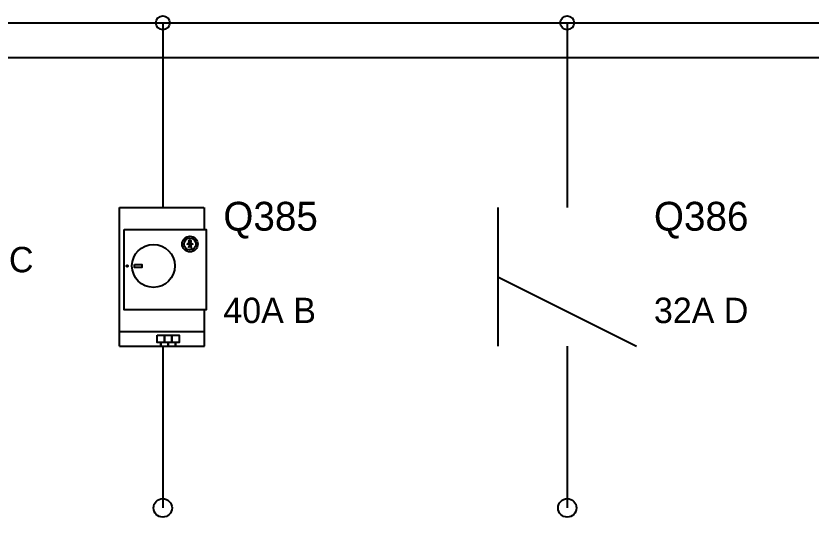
# Model space of a CAD drawing. Header units: metres. Extents: x 2 to 99, y 2 to 133.
# Drawn here: x 37.23 to 44.11, y 49.72 to 54.06 of the extents above; entities that cross this region are included whole.
import ezdxf

# ---------------------------------------------------------------- set-up
doc = ezdxf.new("R2010")
doc.units = ezdxf.units.M
for name, color, linetype in [('BARRAS_BUSBAR', 7, 'Continuous'), ('COMPONENTES', 7, 'Continuous'), ('LINEAS_FUERZA', 7, 'Continuous'), ('TEXTOS_CIRCUITO', 7, 'Continuous')]:
    doc.layers.add(name, color=color, linetype=linetype)

msp = doc.modelspace()

# ---------------------------------------------------------------- linework, layer by layer
at = {"layer": 'BARRAS_BUSBAR'}
for p, q in [((5, 54), (96, 54)), ((5, 53.7), (96, 53.7))]:
    msp.add_line(p, q, dxfattribs=at)
at = {"layer": 'COMPONENTES'}
for p, q in [((38.1259, 52.4), (38.8551, 52.4)), ((38.1259, 51.2), (38.1259, 52.4)), ((38.8614, 52.2168), (38.8614, 52.4)), ((41.4, 52.4), (41.4, 51.2)), ((38.7288, 52.0968), (38.7288, 52.0716)), ((38.7351, 52.0968), (38.7351, 52.0716)), ((38.7414, 52.0968), (38.7414, 52.0716)), ((41.4, 51.8), (42.6, 51.2)), ((38.8614, 51.2), (38.8614, 51.5095)), ((38.1259, 51.3263), (38.8614, 51.3263)), ((38.1259, 51.2), (38.8614, 51.2)), ((38.4825, 51.2316), (38.4825, 51.2)), ((38.5456, 51.2316), (38.5456, 51.2)), ((38.6088, 51.2316), (38.6088, 51.2))]:
    msp.add_line(p, q, dxfattribs=at)
for points in [[(38.1667, 52.2105), (38.8741, 52.2105), (38.8741, 51.5158), (38.1667, 51.5158)], [(38.2551, 51.9074), (38.3183, 51.9074), (38.3183, 51.8821), (38.2551, 51.8821)], [(38.4509, 51.2947), (38.5141, 51.2947), (38.5141, 51.2316), (38.4509, 51.2316)], [(38.5141, 51.2947), (38.5772, 51.2947), (38.5772, 51.2316), (38.5141, 51.2316)], [(38.5772, 51.2947), (38.6404, 51.2947), (38.6404, 51.2316), (38.5772, 51.2316)], [(38.4825, 51.2253), (38.4825, 51.2253), (38.4825, 51.2063), (38.4825, 51.2063)], [(38.5456, 51.2253), (38.5456, 51.2253), (38.5456, 51.2063), (38.5456, 51.2063)], [(38.6088, 51.2253), (38.6088, 51.2253), (38.6088, 51.2063), (38.6088, 51.2063)]]:
    msp.add_lwpolyline(points, close=True, dxfattribs=at)
msp.add_lwpolyline([(38.7225, 52.0526), (38.7351, 52.0716), (38.7477, 52.0526), (38.7414, 52.0779), (38.7414, 52.0905), (38.7604, 52.0842), (38.7351, 52.1032), (38.7098, 52.0842), (38.7288, 52.0905), (38.7288, 52.0779)], dxfattribs=at)
for centre, radius in [((38.7351, 52.0842), 0.068), ((38.7351, 52.0842), 0.0509), ((38.7351, 52.1094), 0.00894), ((38.4193, 51.8947), 0.1857), ((38.1919, 51.8947), 0.00632)]:
    msp.add_circle(centre, radius, dxfattribs=at)
at = {"layer": 'LINEAS_FUERZA'}
for p, q in [((38.5, 54), (38.5, 52.4)), ((42, 54), (42, 52.4)), ((38.5, 51.2), (38.5, 49.8)), ((42, 51.2), (42, 49.8))]:
    msp.add_line(p, q, dxfattribs=at)
for centre, radius in [((38.5, 54), 0.06), ((42, 54), 0.06), ((38.5, 49.8), 0.08), ((42, 49.8), 0.08)]:
    msp.add_circle(centre, radius, dxfattribs=at)

# ---------------------------------------------------------------- texts
at = {"layer": 'TEXTOS_CIRCUITO'}
for s, height, p in [('Q385', 0.25, (39.0241, 52.2)), ('Q386', 0.25, (42.75, 52.2)), ('100A C', 0.22, (36.4, 51.8399)), ('40A B', 0.22, (39.0241, 51.4)), ('32A D', 0.22, (42.75, 51.4))]:
    msp.add_text(s, height=height, dxfattribs=at).set_placement(p)

doc.saveas('drawing.dxf')
